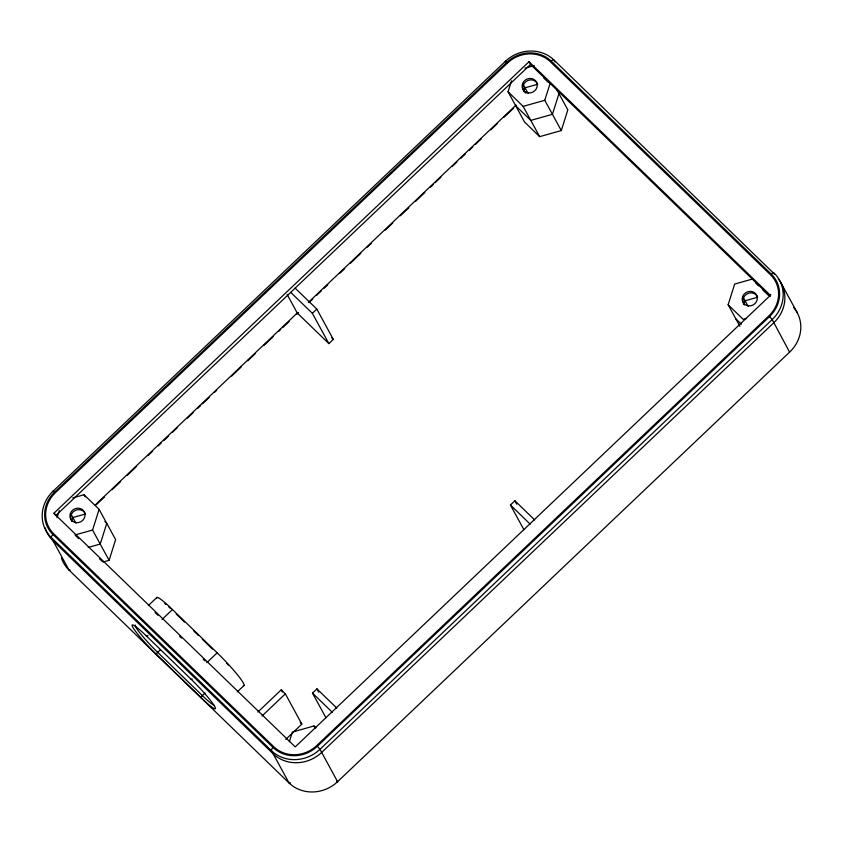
<?xml version="1.0" encoding="UTF-8"?>
<svg xmlns="http://www.w3.org/2000/svg" width="843" height="843" viewBox="0 0 843 843"><rect width="100%" height="100%" fill="white"/><g stroke="black" fill="none" stroke-linecap="round" stroke-linejoin="round"><path stroke-width="1.26" d="M57.061 517.707L59.326 510.552M71.687 521.174L72.825 517.549L85.428 514.009M103.078 562.007L109.084 560.321L92.572 530.036L99.116 509.351L84.026 494.746L72.793 497.907M109.084 560.321L115.628 539.625L99.116 509.351M289.328 741.777L292.405 732.051L314.039 725.96L315.925 727.783M556.612 89.316L567.824 109.885L561.29 130.57L539.657 136.65L524.567 122.045L508.066 91.771L511.532 80.812M523.893 91.423L525.031 87.809L537.634 84.258M561.29 130.57L544.778 100.285L550.11 83.415M558.972 93.636L552.428 114.321L530.795 120.401L515.716 105.797M739.912 326.357L728.131 304.744L734.664 284.059L752.304 279.096M743.947 304.397L745.096 300.782L757.699 297.231M770.776 294.481L770.175 296.388L530.521 64.458L529.025 61.708L53.847 513.292L295.219 746.887L770.397 295.303L529.025 61.708M793.642 307.463A34.963 32.329 -28.6 0 1 789.828 351.91L337.632 781.651A34.963 32.329 -28.6 0 1 289.044 782.978L68.989 570.016L51.349 537.665A3.087 1.128 -45.9 0 1 53.014 534.525A31.876 29.473 -28.6 0 1 54.679 492.049L506.875 62.308A31.876 29.473 -28.6 0 1 551.174 61.107A3.087 1.128 -45.9 0 1 553.956 60.022L774.749 274.344M530.521 64.458L55.712 515.684L54.215 512.934M95.28 504.925L297.242 312.995L287.157 294.492M308.359 302.426L516.042 105.059M96.049 504.968L104.521 496.917M112.056 489.751L120.538 481.69M127.135 475.431L136.555 466.474M147.862 455.736L152.572 451.258M158.221 445.884L161.045 443.197M163.879 440.51L168.589 436.031M172.351 432.448L177.062 427.981M187.431 418.128L193.079 412.754M197.789 408.275L200.613 405.599M202.499 403.808L209.096 397.538M214.744 392.164L216.63 390.372M231.699 376.052L241.13 367.095M247.716 360.825L255.26 353.67M263.733 345.609L273.153 336.652M278.812 331.288L280.687 329.497M282.574 327.706L289.17 321.436M296.704 314.27L298.591 312.479M308.949 302.637L312.721 299.054M316.494 295.471L321.204 290.993M324.028 288.306L327.801 284.734M340.045 273.09L344.755 268.611M350.403 263.237L360.772 253.395M367.358 247.125L371.131 243.543M385.262 230.118L392.796 222.952M400.33 215.787L408.813 207.736M415.409 201.466L424.83 192.51M430.478 187.146L433.313 184.459M435.188 182.668L440.847 177.293M452.154 166.545L456.864 162.077M460.626 158.495L465.336 154.016M469.108 150.433L472.87 146.851M475.705 144.164L481.353 138.8M490.774 129.843L497.37 123.573M503.966 117.314L513.387 108.357M316.82 309.096L333.333 339.381L328.875 343.607L312.374 313.322L316.82 309.096L295.155 288.137M148.315 605.611L156.851 597.508M162.098 619.415L172.467 609.552L217.167 652.809A30.854 3.256 46.5 0 1 237.979 675.422A30.854 3.256 46.5 0 1 243.385 685.559M160.37 649.784L157.673 652.334A2.181 0.801 -45.9 0 0 156.503 654.558L201.203 697.825A27.893 2.95 46.5 0 0 214.765 706.539A27.893 2.95 46.5 0 0 191.024 679.163L146.324 635.896A27.893 2.95 46.5 0 0 132.762 627.181A27.893 2.95 46.5 0 0 156.503 654.558M206.788 662.672L217.167 652.809M205.06 693.041L202.373 695.601A2.181 0.801 -45.9 0 0 201.203 697.825M257.863 712.04L281.214 689.848L285.345 693.842L301.847 724.116L285.745 739.416M261.994 716.034L285.345 693.842M325.946 717.772L312.49 693.104L316.936 688.868L336.715 708.015M523.872 529.667L510.426 504.999L514.873 500.774L534.652 519.91M53.014 534.525L273.069 747.488A31.876 29.473 -28.6 0 0 317.368 746.287L769.564 316.536A31.876 29.473 -28.6 0 0 771.229 274.07L551.174 61.107M237.304 691.861L243.996 685.538M524.999 68.157L534.241 65.564M508.066 91.771L523.155 106.376L544.778 100.285M746.561 318.401L743.21 319.349L728.131 304.744M74.932 534.999L92.572 530.036M88.209 547.444L100.222 544.062L106.766 523.377L104.88 521.554M789.501 351.974L772.188 319.571L769.564 316.536M336.852 781.356L337.695 781.893L319.992 749.311L317.368 746.287M506.875 62.308L505.305 61.107L505.684 61.929M54.679 492.049L53.151 490.837L53.488 491.669M543.724 77.904L548.119 82.161M755.876 283.227L758.51 285.777M762.904 290.034L768.184 295.134M735.781 318.77L741.429 324.249M290.709 292.363L312.374 313.322M510.426 504.999L530.205 524.135M331.468 337.579L333.333 339.381M297.242 312.995L328.875 343.607M312.49 693.104L332.268 712.24M300.203 722.525L301.847 724.116M176.208 613.967L184.585 622.081M193.901 631.091L198.548 635.601M202.278 639.205L212.52 649.121M75.881 535.916L78.705 538.645M99.453 558.73L102.277 561.459M155.091 612.566L157.915 615.306M179.601 636.296L181.487 638.119M203.174 659.11L205.06 660.933M797.109 312.479L781.166 283.237M743.22 297.347L748.047 306.199M555.01 61.96L553.956 60.022A34.963 32.329 -28.6 0 0 505.368 61.349L53.172 491.09A34.963 32.329 -28.6 0 0 51.349 537.665L271.414 750.639L289.044 782.978A3.087 1.128 -45.9 0 0 290.519 782.884M523.155 84.374L527.981 93.225M523.155 106.376L539.657 136.65M514.873 500.774L516.706 504.135M316.936 688.868L318.77 692.24M314.039 725.96L315.229 728.152M281.214 689.848L282.437 692.092M84.026 494.746L85.206 496.906M70.96 514.125L75.786 522.966M778.342 278.991A34.963 32.329 -28.6 0 1 773.874 322.669L321.678 752.409A34.963 32.329 -28.6 0 1 273.1 753.737L53.046 540.763A34.963 32.329 -28.6 0 1 45.122 527.697M71.866 521.164A7.713 7.134 -28.6 0 1 75.196 510.436A7.713 7.134 -28.6 0 1 85.575 514.472M156.787 598.361A30.854 3.256 46.5 0 1 172.467 609.552M135.333 625.063A25.711 2.719 46.5 0 0 157.673 652.334L202.373 695.601A25.711 2.719 46.5 0 0 214.396 705.528M164.764 603.567A25.711 2.719 46.5 0 1 166.039 604.589M168.863 607.023A25.711 2.719 46.5 0 1 170.36 608.383M226.525 663.135A25.711 2.719 46.5 0 1 228.284 665.032M525.948 93.225A7.713 7.134 -28.6 0 1 525.884 81.645A7.713 7.134 -28.6 0 1 537.539 84.047M744.538 304.913A7.713 7.134 -28.6 0 1 746.487 294.228A7.713 7.134 -28.6 0 1 757.299 296.399M771.229 274.07A3.087 1.128 -45.9 0 1 774.011 272.984A34.963 32.329 -28.6 0 1 772.188 319.571L319.992 749.311A34.963 32.329 -28.6 0 1 271.414 750.639A3.087 1.128 -45.9 0 1 273.069 747.488M61.391 557.971A34.963 32.329 -28.6 0 0 68.989 570.016A3.087 1.128 -45.9 0 0 70.243 570.026M147.999 635.39A2.181 0.801 -45.9 0 1 146.324 635.896M192.225 678.994A2.181 0.801 -45.9 0 1 191.024 679.163M507.56 62.972L55.364 492.723A30.854 28.525 -28.6 0 0 53.752 533.819L273.817 746.782A30.854 28.525 -28.6 0 0 316.683 745.612L768.879 315.872A30.854 28.525 -28.6 0 0 770.481 274.776L550.426 61.802A30.854 28.525 -28.6 0 0 507.56 62.972M76.334 522.681A7.713 7.134 -28.6 0 0 84.553 512.365A7.713 7.134 -28.6 0 0 71.571 511.269A7.713 7.134 -28.6 0 0 76.334 522.681M528.54 92.93A7.713 7.134 -28.6 0 0 536.759 82.614A7.713 7.134 -28.6 0 0 523.777 81.518A7.713 7.134 -28.6 0 0 528.54 92.93M748.605 305.904A7.713 7.134 -28.6 0 0 756.824 295.587A7.713 7.134 -28.6 0 0 743.842 294.492A7.713 7.134 -28.6 0 0 748.605 305.904"/></g></svg>
